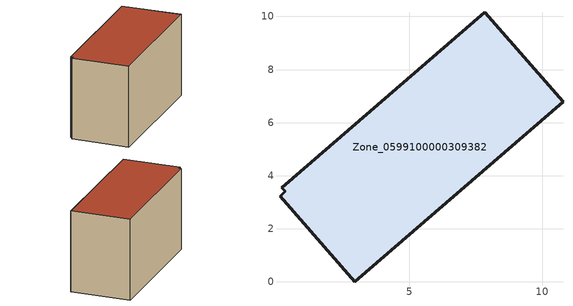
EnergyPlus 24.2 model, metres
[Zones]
Zone_0599100000309382
 floor ground (C_G): 10.79,6.79 2.94,0 0.13,3.23 0.32,3.41 0.2,3.54 7.85,10.16 z0
 wall outside (C_F): 10.79,6.79 7.85,10.16 0.2,3.54 0.32,3.41 0.13,3.23 2.94,0 10.79,6.79 z0:6.13
 roof outside (C_R): 2.94,0 10.79,6.79 7.85,10.16 0.2,3.54 0.32,3.41 0.13,3.23 z6.13
[BUILDING]
Pand.0599100000309382: North Axis=0; Terrain=City; Loads Convergence Tolerance Value=0.04; Temperature Convergence Tolerance Value=0.4; Solar Distribution=FullExterior; Maximum Number of Warmup Days=25; Minimum Number of Warmup Days=1
[Site:Location]
Rotterdam.The.Hague.AP_ZH_NLD Design_Conditions: Latitude=51.96; Longitude=4.45; Time Zone=1; Elevation=-4.5
[SITE:GROUNDTEMPERATURE:BUILDINGSURFACE]
18, 18, 18, 18, 18, 18, 18, 18, 18, 18, 18, 18
[MATERIAL] Thermal Absorptance=0.9; Solar Absorptance=0.7; Visible Absorptance=0.7
Name | Roughness | Thickness | Conductivity | Density | Specific Heat
G.TI.1946 | MediumSmooth | 0.15 | 1 | 540 | 1210
F.TI.1946 | Rough | 0.3 | 0.857143 | 1920 | 840
R.TI.1946 | MediumRough | 0.2 | 0.1 | 1500 | 1000
[CONSTRUCTION]
C_G: G.TI.1946
C_F: F.TI.1946
C_R: R.TI.1946
[ZONE]
Zone_0599100000309382: Type=1; Multiplier=1; Ceiling Height=Autocalculate; Volume=Autocalculate; Floor Area=autocalculate; Part of Total Floor Area=Yes
[ZONEINFILTRATION:DESIGNFLOWRATE]
Infil_Zone_0599100000309382: Zone or ZoneList or Space or SpaceList=Zone_0599100000309382; Schedule=AlwaysOn; Design Flow Rate Calculation Method=Flow/Area; Flow Rate per Floor Area=0.003; Constant Term Coefficient=1; Temperature Term Coefficient=0; Velocity Term Coefficient=0; Velocity Squared Term Coefficient=0
[HVACTEMPLATE:ZONE:IDEALLOADSAIRSYSTEM]
Zone_0599100000309382: Maximum Heating Supply Air Temperature=50; Minimum Cooling Supply Air Temperature=13; Maximum Heating Supply Air Humidity Ratio=0.0156; Minimum Cooling Supply Air Humidity Ratio=0.0077; Heating Limit=NoLimit; Cooling Limit=NoLimit; Dehumidification Control Type=ConstantSensibleHeatRatio; Cooling Sensible Heat Ratio=0.7; Dehumidification Setpoint=60; Humidification Control Type=None; Humidification Setpoint=30; Outdoor Air Method=None; Outdoor Air Flow Rate per Person=0.00944; Outdoor Air Flow Rate per Zone Floor Area=0; Outdoor Air Flow Rate per Zone=0; Demand Controlled Ventilation Type=None; Outdoor Air Economizer Type=NoEconomizer; Heat Recovery Type=None; Sensible Heat Recovery Effectiveness=0.7; Latent Heat Recovery Effectiveness=0.65
[ZONECONTROL:THERMOSTAT]
ThermostatControl_Zone_0599100000309382: Zone or ZoneList=Zone_0599100000309382; Control Type Schedule=DualSetpointControlType; Control 1=Thermostat_Zone_0599100000309382; Temperature Difference Between Cutout And Setpoint=0
[THERMOSTATSETPOINT:DUALSETPOINT]
Thermostat_Zone_0599100000309382: Heating Setpoint Temperature Schedule=HeatingSetpoint_Zone_0599100000309382; Cooling Setpoint Temperature Schedule=CoolingSetpoint_Zone_0599100000309382
[SCHEDULE:COMPACT]
HeatingSetpoint_Zone_0599100000309382: Through: 12/31, For: AllDays, Until: 24:00, 21
CoolingSetpoint_Zone_0599100000309382: Through: 12/31, For: AllDays, Until: 24:00, 24
DualSetpointControlType: Through: 12/31, For: AllDays, Until: 24:00, 4
AlwaysOn: Through: 12/31, For: AllDays, Until: 24:00, 1
